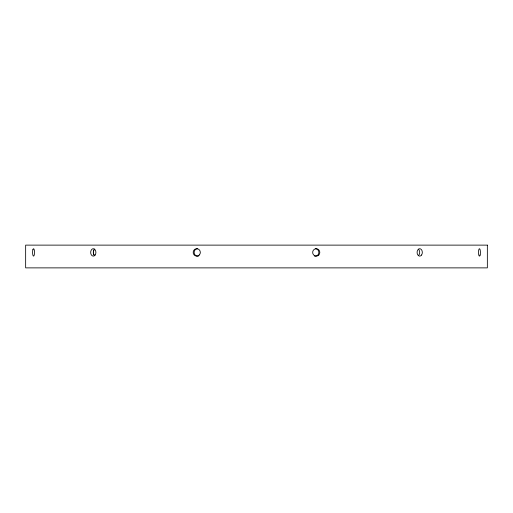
<?xml version="1.0" encoding="UTF-8"?>
<svg xmlns="http://www.w3.org/2000/svg" width="513" height="513" viewBox="0 0 513 513"><rect width="100%" height="100%" fill="white"/><g stroke="black" fill="none" stroke-linecap="round" stroke-linejoin="round"><path stroke-width="0.77" d="M198.646 256A3.713 3.585 -90 0 1 194.171 252.903A3.713 3.585 -90 0 1 197.723 248.709M315.277 248.709A3.713 3.585 -90 0 1 318.829 252.903A3.713 3.585 -90 0 1 314.354 256M418.396 249.203A3.713 2.623 -90 0 1 418.396 255.628M487.35 245.124L25.65 245.124L25.65 267.876L487.35 267.876L487.35 245.124M94.604 249.203A3.713 2.623 90 0 0 94.604 255.628A3.713 2.623 -90 0 1 94.604 249.203M95.142 255.038A3.713 2.623 -90 0 0 93.969 248.831A3.713 2.623 -90 0 0 90.756 253.377A3.713 2.623 -90 0 0 95.142 255.038M32.87 249.793A3.713 0.962 90 0 0 33.3 256A3.713 0.962 90 0 0 34.48 251.46A3.713 0.962 90 0 0 32.87 249.793M199.294 255.038A3.713 3.585 -90 0 0 197.691 248.831A3.713 3.585 -90 0 0 193.298 253.377A3.713 3.585 -90 0 0 199.294 255.038M318.772 255.038A3.713 3.585 -90 0 0 317.169 248.831A3.713 3.585 -90 0 0 312.776 253.377A3.713 3.585 -90 0 0 318.772 255.038M421.564 255.038A3.713 2.623 -90 0 0 420.391 248.831A3.713 2.623 -90 0 0 417.178 253.377A3.713 2.623 -90 0 0 421.564 255.038M480.13 255.038A3.713 0.962 -90 0 0 479.7 248.831A3.713 0.962 -90 0 0 478.52 253.377A3.713 0.962 -90 0 0 480.13 255.038"/></g></svg>
